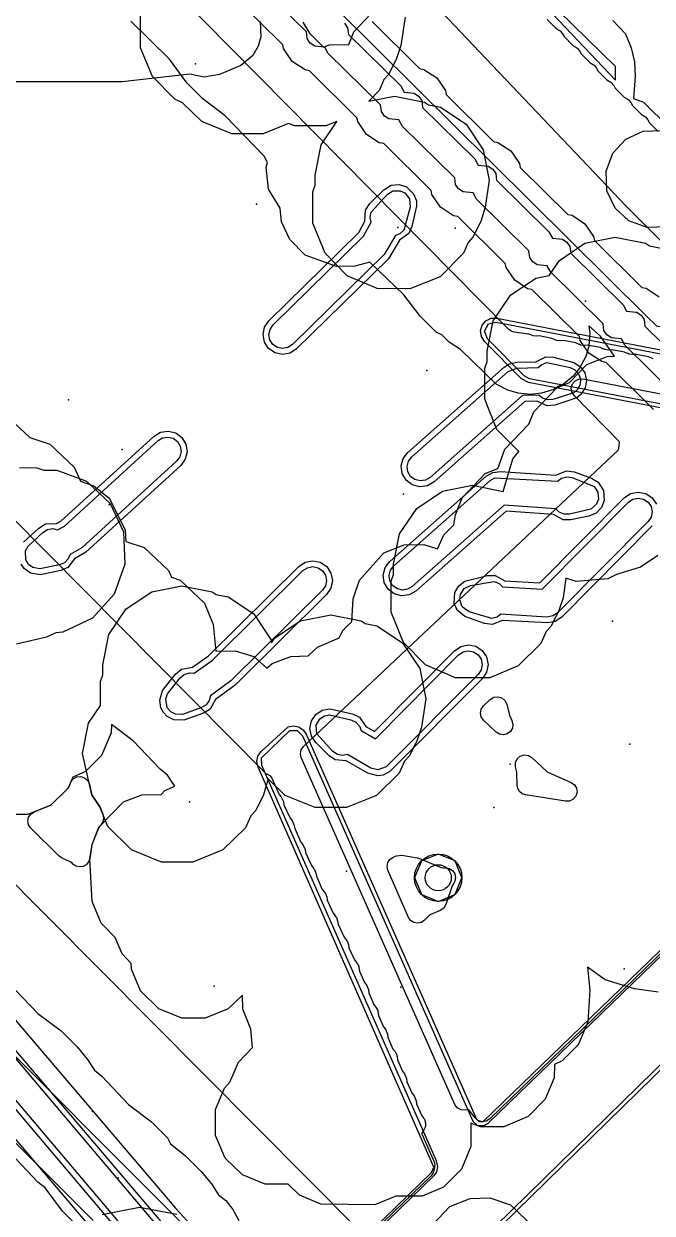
# Model space of a CAD drawing. Header units: metres. Extents: x -2677 to -840, y 169 to 1487.
# Drawn here: x -2102.1 to -2070.3, y 699.2 to 759.4 of the extents above; entities that cross this region are included whole.
import ezdxf

# ---------------------------------------------------------------- set-up
doc = ezdxf.new("R2010")
doc.units = ezdxf.units.M
for name, color, linetype in [('AI_GREENING_ALLOWED_ZONE', 4, 'Continuous'), ('AI_GREENING_EXCLUSIONS', 1, 'Continuous'), ('AI_GREENING_LAWN', 82, 'Continuous'), ('AI_GREENING_REJECTED', 6, 'Continuous'), ('AI_GREENING_SHRUBS', 92, 'Continuous')]:
    doc.layers.add(name, color=color, linetype=linetype)

# ---------------------------------------------------------------- blocks, each defined once
blk = doc.blocks.new('AI_SHRUB')
for radius in [1, 0.55]:
    blk.add_circle((0, 0), radius)

msp = doc.modelspace()

# ---------------------------------------------------------------- linework, layer by layer
at = {"layer": 'AI_GREENING_ALLOWED_ZONE'}
for points in [[(-2078.805, 724.139), (-2078.92, 724.304), (-2078.961, 724.501), (-2078.921, 724.698), (-2078.807, 724.863), (-2078.464, 725.191), (-2078.289, 725.3), (-2078.084, 725.329), (-2077.886, 725.272), (-2077.727, 725.14), (-2077.635, 724.955), (-2077.471, 724.322), (-2077.451, 724.271), (-2077.377, 724.125), (-2077.323, 723.933), (-2077.348, 723.736), (-2077.448, 723.565), (-2077.608, 723.445), (-2077.8, 723.398), (-2077.997, 723.429), (-2078.165, 723.534), (-2078.805, 724.139)], [(-2077.188, 721.781), (-2077.188, 721.99), (-2077.103, 722.182), (-2076.946, 722.321), (-2076.746, 722.384), (-2076.538, 722.36), (-2076.359, 722.252), (-2075.586, 721.533), (-2075.517, 721.488), (-2074.374, 720.988), (-2074.208, 720.87), (-2074.102, 720.694), (-2074.076, 720.491), (-2074.134, 720.294), (-2074.265, 720.137), (-2074.449, 720.046), (-2074.653, 720.036), (-2076.691, 720.36), (-2076.855, 720.417), (-2076.99, 720.526), (-2077.079, 720.674), (-2077.112, 720.845), (-2077.124, 721.46), (-2077.129, 721.508), (-2077.188, 721.781)], [(-2101.72, 718.68), (-2101.83, 718.844), (-2101.868, 719.036), (-2101.829, 719.229), (-2101.719, 719.391), (-2101.555, 719.499), (-2100.757, 719.821), (-2100.677, 719.873), (-2099.869, 720.661), (-2099.816, 720.737), (-2099.699, 720.998), (-2099.577, 721.165), (-2099.397, 721.269), (-2099.191, 721.291), (-2098.994, 721.227), (-2098.84, 721.089), (-2098.754, 720.901), (-2098.646, 720.407), (-2098.61, 720.322), (-2098.26, 719.799), (-2098.214, 719.714), (-2098.073, 719.377), (-2098.035, 719.186), (-2098.071, 718.996), (-2098.178, 718.833), (-2098.245, 718.765), (-2098.3, 718.681), (-2098.611, 717.878), (-2098.624, 717.827), (-2098.735, 717.135), (-2098.797, 716.963), (-2098.915, 716.825), (-2099.075, 716.738), (-2099.256, 716.715), (-2099.433, 716.757), (-2099.583, 716.86), (-2099.623, 716.901), (-2099.696, 716.951), (-2100.135, 717.151), (-2100.281, 717.251), (-2101.72, 718.68)], [(-2083.648, 716.542), (-2083.69, 716.737), (-2083.652, 716.932), (-2083.542, 717.097), (-2083.375, 717.206), (-2083.206, 717.274), (-2082.942, 717.303), (-2082.168, 717.18), (-2082.053, 717.147), (-2080.953, 716.685), (-2080.857, 716.666), (-2080.719, 716.666), (-2080.53, 716.629), (-2080.369, 716.522), (-2080.26, 716.363), (-2080.219, 716.174), (-2080.253, 715.984), (-2080.314, 715.888), (-2080.311, 715.887), (-2080.395, 715.748), (-2080.707, 714.811), (-2080.817, 714.627), (-2080.995, 714.506), (-2081.479, 714.31), (-2081.566, 714.251), (-2081.791, 714.015), (-2081.951, 713.902), (-2082.142, 713.859), (-2082.335, 713.893), (-2082.5, 713.999), (-2082.612, 714.16), (-2083.648, 716.542)]]:
    msp.add_lwpolyline(points, close=True, dxfattribs=at)
at = {"layer": 'AI_GREENING_EXCLUSIONS'}
for points in [[(-2085.157, 770.258), (-2072.123, 756.523), (-2072.121, 757.228), (-2077.169, 762.166)], [(-2009.949, 688.094), (-2036.796, 715.169), (-2037.536, 715.399), (-2038.355, 716.026), (-2038.787, 716.677), (-2038.907, 717.291), (-2064.391, 742.912), (-2065.131, 743.141), (-2065.949, 743.769), (-2066.381, 744.419), (-2066.501, 745.034), (-2071.59, 750.15), (-2088.021, 767.465)], [(-2069.009, 740.512), (-2071.656, 743.116), (-2071.83, 743.44), (-2072.337, 743.489), (-2072.566, 743.639), (-2072.719, 743.865), (-2072.761, 744.203), (-2075.408, 746.808), (-2075.582, 747.132), (-2076.089, 747.181), (-2076.318, 747.331), (-2076.471, 747.557), (-2076.513, 747.895), (-2079.16, 750.5), (-2079.334, 750.824), (-2079.841, 750.873), (-2079.841, 750.873), (-2080.07, 751.023), (-2080.223, 751.249), (-2080.265, 751.587), (-2082.912, 754.191), (-2083.086, 754.515), (-2083.594, 754.565), (-2083.822, 754.714), (-2083.975, 754.94), (-2084.017, 755.279), (-2086.665, 757.883), (-2086.838, 758.207), (-2087.346, 758.256), (-2087.574, 758.406), (-2087.727, 758.632), (-2087.769, 758.97), (-2090.417, 761.575)], [(-2070.205, 739.865), (-2072.604, 742.242), (-2072.825, 742.284), (-2073.477, 742.713), (-2073.916, 743.358), (-2073.957, 743.557), (-2076.356, 745.934), (-2076.577, 745.976), (-2077.23, 746.404), (-2077.668, 747.05), (-2077.71, 747.248), (-2080.108, 749.626), (-2080.329, 749.668), (-2080.982, 750.096), (-2081.42, 750.741), (-2081.462, 750.94), (-2081.462, 750.94), (-2083.86, 753.317), (-2084.081, 753.36), (-2084.734, 753.788), (-2085.172, 754.433), (-2085.214, 754.632), (-2087.612, 757.009), (-2087.833, 757.051), (-2088.486, 757.48), (-2088.924, 758.125), (-2088.966, 758.324), (-2091.364, 760.701)], [(-2090.109, 759.496), (-2090.079, 758.716), (-2090.213, 758.249), (-2090.489, 757.784), (-2091.085, 757.28), (-2092.17, 756.825), (-2092.937, 756.679), (-2093.673, 756.832), (-2097.091, 756.446), (-2105.273, 756.443), (-2106.039, 756.595), (-2106.688, 757.029), (-2107.121, 757.678), (-2107.273, 758.443), (-2107.121, 759.208), (-2106.688, 759.857)], [(-2082.774, 759.725), (-2082.995, 758.284), (-2083.207, 757.629), (-2083.6, 756.839), (-2083.852, 756.569), (-2084.079, 756.025), (-2084.616, 755.468), (-2083.32, 755.725), (-2081.79, 755.421), (-2081.59, 755.288), (-2080.988, 755.168), (-2079.69, 754.301), (-2078.823, 753.003), (-2078.518, 751.472), (-2078.726, 750.102), (-2078.952, 749.377), (-2079.344, 748.587), (-2079.593, 748.319), (-2079.823, 747.77), (-2081.009, 746.583), (-2082.532, 745.963), (-2084.193, 745.979), (-2085.701, 746.626), (-2086.824, 747.77), (-2087.444, 749.293), (-2087.444, 750.876), (-2087.32, 751.212), (-2087.32, 751.725), (-2087.016, 753.256), (-2086.228, 754.436), (-2086.788, 754.218), (-2088.372, 754.218), (-2088.68, 754.33), (-2089.955, 753.814), (-2091.538, 753.814), (-2093.061, 754.434), (-2094.038, 755.391), (-2094.432, 755.572), (-2095.555, 756.716), (-2096.16, 758.16), (-2096.175, 759.821)], [(-2087.959, 759.471), (-2087.615, 758.914), (-2086.904, 758.203), (-2086.615, 758.312), (-2085.623, 758.338), (-2085.366, 758.984), (-2084.205, 760.206)], [(-2086.213, 760.101), (-2070.581, 744.607), (-2070.051, 744.101), (-2069.482, 743.976), (-2068.841, 743.531), (-2068.304, 742.944), (-2068.071, 742.515), (-2067.979, 742.125), (-2033.634, 709.363), (-2032.858, 709.186), (-2032.561, 708.974), (-2031.189, 708.552), (-2010.872, 711.37)], [(-2086.213, 760.101), (-2070.581, 744.607), (-2070.051, 744.101), (-2069.482, 743.976), (-2068.841, 743.531), (-2068.304, 742.944), (-2068.071, 742.515), (-2067.979, 742.125), (-2033.634, 709.363), (-2032.858, 709.186), (-2032.561, 708.974), (-2031.189, 708.552), (-2010.872, 711.37)], [(-2102.754, 739.382), (-2101.765, 738.445), (-2100.747, 738.103), (-2099.523, 736.945), (-2099.197, 736.228), (-2098.529, 735.992), (-2097.752, 735.371), (-2096.95, 733.765), (-2096.909, 733.185), (-2095.98, 732.871), (-2094.756, 731.713), (-2094.59, 731.377), (-2094.154, 731.219), (-2092.93, 730.061), (-2092.484, 728.985), (-2092.357, 727.628), (-2091.38, 727.654), (-2090.431, 727.354), (-2089.771, 726.773), (-2089.497, 727.014), (-2088.566, 727.364), (-2087.677, 727.388), (-2087.203, 727.843), (-2086.107, 728.299), (-2085.935, 728.676), (-2085.469, 729.142), (-2085.398, 730.285), (-2085.088, 731.232), (-2083.849, 732.604), (-2082.819, 733.012), (-2081.825, 733.038), (-2081.129, 732.818), (-2080.821, 733.517), (-2080.312, 734.027), (-2080.226, 734.524), (-2079.887, 735.399), (-2078.726, 736.621), (-2078.086, 736.882), (-2077.724, 737.862), (-2076.51, 739.114), (-2076.262, 739.739), (-2075.101, 740.96), (-2074.454, 741.224), (-2073.587, 742.136), (-2072.557, 742.544), (-2072.173, 742.554), (-2072.885, 743.577), (-2073.484, 744.105), (-2073.425, 743.719), (-2073.484, 743.07), (-2073.636, 742.55), (-2073.949, 741.958), (-2074.278, 741.552), (-2074.759, 741.148), (-2075.024, 741.034), (-2075.252, 740.876), (-2075.871, 740.683), (-2076.415, 740.625), (-2077.058, 740.683), (-2077.577, 740.836), (-2078.17, 741.148), (-2079.981, 742.903), (-2080.544, 743.264), (-2080.922, 743.642), (-2081.197, 743.777), (-2082.007, 744.587), (-2082.844, 745.659), (-2084.562, 747.319), (-2085.316, 747.125), (-2086.254, 747.092), (-2087.834, 747.678), (-2088.615, 748.464), (-2089.031, 749.367), (-2089.099, 750.059), (-2089.681, 751.02), (-2089.803, 752.12), (-2089.743, 752.365), (-2089.916, 752.686), (-2091.88, 754.728), (-2093.009, 755.588), (-2093.819, 756.398), (-2094.695, 757.59), (-2096.662, 759.518)], [(-2085.842, 759.41), (-2085.689, 759.184), (-2085.647, 758.846), (-2083, 756.241), (-2082.826, 755.918), (-2082.319, 755.868), (-2082.09, 755.718), (-2081.937, 755.493), (-2081.895, 755.154), (-2079.248, 752.55), (-2079.074, 752.226), (-2078.567, 752.177), (-2078.338, 752.027), (-2078.185, 751.801), (-2078.143, 751.463), (-2075.496, 748.858), (-2075.322, 748.534), (-2074.815, 748.485), (-2074.586, 748.335), (-2074.433, 748.109), (-2074.391, 747.771), (-2071.744, 745.166), (-2071.57, 744.842), (-2071.063, 744.793), (-2070.834, 744.643), (-2070.681, 744.417), (-2070.639, 744.079), (-2067.992, 741.474)], [(-2084.451, 759.493), (-2082.052, 757.116), (-2081.831, 757.073), (-2081.179, 756.645), (-2080.74, 756), (-2080.699, 755.801), (-2078.3, 753.424), (-2078.079, 753.382), (-2077.427, 752.953), (-2076.988, 752.308), (-2076.947, 752.109), (-2074.548, 749.732), (-2074.327, 749.69), (-2073.675, 749.262), (-2073.236, 748.616), (-2073.195, 748.418), (-2070.796, 746.04), (-2070.575, 745.998), (-2069.923, 745.57)], [(-2072.271, 759.555), (-2071.628, 758.881), (-2071.328, 758.172), (-2071.173, 757.452), (-2071.134, 756.736), (-2071.211, 755.605), (-2070.704, 755.425), (-2069.394, 754.12)], [(-2069.992, 732.474), (-2070.858, 731.89), (-2072.079, 731.51), (-2072.52, 731.292), (-2074.118, 731.164), (-2074.647, 731.322), (-2074.778, 730.338), (-2074.99, 729.683), (-2075.382, 728.893), (-2075.631, 728.626), (-2075.904, 728.013), (-2077.048, 726.89), (-2078.492, 726.286), (-2080.231, 726.286), (-2081.739, 726.933), (-2082.863, 728.077), (-2083.483, 729.599), (-2083.483, 731.182), (-2083.359, 731.519), (-2083.359, 732.032), (-2083.054, 733.563), (-2082.187, 734.86), (-2080.889, 735.727), (-2079.359, 736.032), (-2077.813, 735.717), (-2077.813, 735.717), (-2077.32, 737.367), (-2077.022, 737.734), (-2078.126, 738.858), (-2078.746, 740.38), (-2078.746, 741.963), (-2078.622, 742.3), (-2078.622, 742.813), (-2078.317, 744.343), (-2077.45, 745.641), (-2076.153, 746.508), (-2075.485, 746.641), (-2074.971, 747.409), (-2073.674, 748.277), (-2072.143, 748.581), (-2070.612, 748.277), (-2070.413, 748.143), (-2069.81, 748.024)], [(-2102.083, 733.142), (-2101.314, 733.865), (-2101.314, 733.865), (-2100.982, 734.07), (-2100.416, 734.088), (-2100.192, 734.204), (-2095.483, 738.508), (-2095.15, 738.71), (-2094.764, 738.769), (-2094.385, 738.676), (-2094.071, 738.444), (-2093.869, 738.111), (-2093.81, 737.725), (-2093.903, 737.346), (-2094.134, 737.032), (-2098.941, 732.638), (-2099.499, 732.311), (-2099.841, 731.862), (-2100.2, 731.709), (-2101.235, 731.501), (-2101.736, 731.588), (-2102.052, 731.817), (-2102.208, 732.038)], [(-2102.296, 736.929), (-2101.415, 736.904), (-2101.067, 736.79), (-2100.397, 736.799), (-2098.898, 736.23), (-2097.697, 735.108), (-2097.034, 733.67), (-2096.96, 732.028), (-2097.501, 730.518), (-2098.599, 729.299), (-2100.101, 728.589), (-2100.458, 728.561), (-2100.924, 728.346), (-2102.442, 727.981)], [(-2070.266, 733.979), (-2074.851, 729.355), (-2075.174, 729.137), (-2075.557, 729.059), (-2077.843, 729.192), (-2078.367, 728.98), (-2078.754, 729.031), (-2079.75, 729.38), (-2080.137, 729.711), (-2080.292, 730.069), (-2080.26, 730.604), (-2080.064, 730.941), (-2079.754, 731.178), (-2078.612, 731.454), (-2078.221, 731.461), (-2077.726, 731.188), (-2077.726, 731.188), (-2075.953, 731.084), (-2071.686, 735.388), (-2071.362, 735.606), (-2070.98, 735.683), (-2070.597, 735.609), (-2070.272, 735.394), (-2070.053, 735.07)], [(-2084.991, 697.806), (-2081.442, 701.241), (-2081.322, 701.526), (-2090.216, 721.763), (-2090.276, 722.04), (-2090.221, 722.318), (-2090.061, 722.551), (-2088.69, 723.798), (-2088.427, 723.848), (-2088.165, 723.797), (-2087.942, 723.651), (-2087.789, 723.431), (-2079.167, 703.941), (-2079.043, 703.831), (-2078.836, 703.816), (-2048.537, 733.09)], [(-2084.852, 697.662), (-2081.292, 701.108), (-2081.176, 701.261), (-2081.121, 701.549), (-2081.187, 701.834), (-2090.033, 721.844), (-2090.037, 722.24), (-2088.615, 723.612), (-2088.241, 723.611), (-2087.972, 723.351), (-2079.345, 703.849), (-2079.127, 703.648), (-2078.778, 703.623), (-2078.551, 703.761), (-2048.398, 732.946)], [(-2069.963, 710.379), (-2071.175, 710.544), (-2072.656, 710.993), (-2073.554, 711.642), (-2073.431, 710.48), (-2073.525, 708.853), (-2074.023, 707.703), (-2074.834, 706.893), (-2075.224, 706.712), (-2075.241, 706.036), (-2075.694, 704.953), (-2076.549, 704.076), (-2077.781, 703.561), (-2078.968, 703.561), (-2079.453, 703.746), (-2079.453, 702.564), (-2079.92, 701.41), (-2080.826, 700.504), (-2081.91, 700.051), (-2083.238, 700.052), (-2084.314, 699.617), (-2087.039, 699.653), (-2088.122, 700.106), (-2088.691, 700.656), (-2089.855, 700.656), (-2091.009, 701.123), (-2091.876, 701.972), (-2092.368, 703.113), (-2092.368, 704.44), (-2091.915, 705.524), (-2091.643, 705.815), (-2091.214, 706.84), (-2090.507, 707.566), (-2090.579, 708.498), (-2090.988, 709.519), (-2091.004, 710.229), (-2091.728, 709.527), (-2092.893, 709.057), (-2094.08, 709.057), (-2095.246, 709.527), (-2096.168, 710.449), (-2096.621, 711.532), (-2096.637, 711.83), (-2097.102, 712.317), (-2097.45, 713.149), (-2098.152, 713.872), (-2098.605, 714.955), (-2098.737, 717.127), (-2098.62, 717.854), (-2098.281, 718.729), (-2097.022, 720.008), (-2096.091, 720.358), (-2095.121, 720.384), (-2094.933, 720.583), (-2094.426, 720.793), (-2094.806, 721.365), (-2095.17, 721.656), (-2096.542, 723.101), (-2097.626, 723.919), (-2097.643, 723.497), (-2098.141, 722.347), (-2098.951, 721.537), (-2099.583, 721.255), (-2099.835, 720.694), (-2100.712, 719.839), (-2101.877, 719.369), (-2103.065, 719.369)], [(-2053.266, 722.943), (-2078.209, 698.53)], [(-2053.265, 722.664), (-2077.925, 698.529)], [(-2103.247, 711.264), (-2101.357, 709.291), (-2100.189, 708.412), (-2099.378, 707.602), (-2098.843, 706.97), (-2098.502, 706.423), (-2098.131, 706.127), (-2096.77, 704.684), (-2095.602, 703.806), (-2094.792, 702.996), (-2094.646, 702.696), (-2093.913, 702.109), (-2093.102, 701.298), (-2092.567, 700.667), (-2092.226, 700.12), (-2091.855, 699.824), (-2091.487, 699.378), (-2091.191, 698.826)], [(-2104.925, 709.868), (-2095.365, 698.575)], [(-2103.003, 709.541), (-2094.375, 699.418), (-2093.448, 698.407)], [(-2103.764, 708.892), (-2095.136, 698.77)], [(-2095.413, 696.088), (-2105.211, 707.659)], [(-2095.057, 696.133), (-2104.982, 707.854)], [(-2106.638, 706.907), (-2098.561, 698.822)], [(-2097.344, 696.888), (-2105.972, 707.011)], [(-2099.31, 698.477), (-2100.12, 699.288), (-2100.997, 700.466), (-2101.361, 700.76), (-2102.735, 702.212)], [(-2098.112, 699.12), (-2096.224, 699.501), (-2094.333, 699.141)], [(-2081.679, 698.304), (-2080.518, 699.526), (-2079.489, 699.934), (-2078.494, 699.96), (-2077.444, 699.608), (-2076.22, 698.45)]]:
    msp.add_lwpolyline(points, dxfattribs=at)
for points in [[(-2067.679, 751.131), (-2068.02, 750.214), (-2068.667, 749.515), (-2069.549, 749.106), (-2070.535, 749.067), (-2071.452, 749.408), (-2072.151, 750.055), (-2072.56, 750.937), (-2072.599, 751.923), (-2072.258, 752.84), (-2071.611, 753.539), (-2070.729, 753.948), (-2069.743, 753.987), (-2068.826, 753.646), (-2068.127, 752.999), (-2067.718, 752.117), (-2067.679, 751.131)], [(-2082.434, 749.117), (-2082.595, 748.762), (-2083.054, 748.431), (-2083.618, 747.491), (-2088.266, 742.93), (-2088.593, 742.717), (-2088.976, 742.644), (-2089.358, 742.724), (-2089.681, 742.944), (-2089.894, 743.271), (-2089.967, 743.654), (-2089.887, 744.036), (-2089.667, 744.358), (-2085.124, 748.815), (-2084.807, 749.392), (-2084.775, 749.957), (-2084.562, 750.284), (-2083.86, 750.988), (-2083.474, 751.215), (-2083.085, 751.249), (-2082.713, 751.132), (-2082.344, 750.782), (-2082.207, 750.416), (-2082.2, 750.146), (-2082.434, 749.117)], [(-2083.039, 748.751), (-2083.267, 748.665), (-2083.828, 747.705), (-2088.477, 743.145), (-2088.705, 742.995), (-2088.974, 742.944), (-2089.241, 743), (-2089.466, 743.154), (-2089.616, 743.383), (-2089.667, 743.651), (-2089.611, 743.918), (-2089.457, 744.144), (-2084.882, 748.632), (-2084.495, 749.338), (-2084.546, 749.577), (-2084.496, 749.845), (-2083.66, 750.768), (-2083.39, 750.927), (-2083.034, 750.936), (-2082.785, 750.823), (-2082.551, 750.531), (-2082.513, 750.095), (-2082.839, 748.937), (-2083.039, 748.751)], [(-2076.526, 741.224), (-2076.892, 741.42), (-2078.755, 743.304), (-2078.914, 743.552), (-2078.956, 743.843), (-2078.875, 744.126), (-2078.685, 744.35), (-2078.42, 744.477), (-2078.126, 744.484), (-2054.391, 739.902), (-2052.368, 737.893), (-2052.21, 737.645), (-2052.168, 737.354), (-2052.249, 737.072), (-2052.439, 736.847), (-2052.705, 736.721), (-2052.998, 736.714), (-2076.526, 741.224)], [(-2078.756, 743.83), (-2078.563, 744.192), (-2078.163, 744.287), (-2054.485, 739.725), (-2052.51, 737.753), (-2052.368, 737.368), (-2052.561, 737.006), (-2052.961, 736.911), (-2076.489, 741.421), (-2076.75, 741.56), (-2078.613, 743.445), (-2078.756, 743.83)], [(-2073.6, 741.337), (-2073.668, 740.953), (-2073.877, 740.624), (-2074.089, 740.456), (-2075.205, 740.088), (-2075.594, 740.05), (-2076.11, 740.281), (-2076.712, 740.268), (-2081.314, 736.195), (-2081.651, 735.998), (-2082.038, 735.945), (-2082.415, 736.045), (-2082.726, 736.281), (-2082.923, 736.618), (-2082.975, 737.004), (-2082.876, 737.382), (-2082.64, 737.692), (-2077.764, 742.008), (-2077.504, 742.175), (-2077.123, 742.259), (-2076.154, 742.281), (-2075.649, 742.535), (-2075.259, 742.514), (-2074.238, 742.247), (-2073.909, 742.038), (-2073.685, 741.718), (-2073.6, 741.337)], [(-2073.907, 741.415), (-2073.922, 741.143), (-2074.039, 740.896), (-2074.242, 740.713), (-2075.292, 740.375), (-2075.564, 740.349), (-2075.825, 740.428), (-2076.014, 740.583), (-2076.829, 740.565), (-2081.513, 736.419), (-2081.749, 736.282), (-2082.02, 736.245), (-2082.284, 736.314), (-2082.501, 736.48), (-2082.639, 736.715), (-2082.676, 736.986), (-2082.606, 737.25), (-2082.441, 737.468), (-2077.565, 741.784), (-2077.116, 741.959), (-2076.045, 741.983), (-2075.863, 742.147), (-2075.606, 742.238), (-2074.428, 741.993), (-2074.181, 741.876), (-2073.998, 741.673), (-2073.907, 741.415)], [(-2100.608, 733.832), (-2100.37, 733.775), (-2100.019, 733.956), (-2095.281, 738.287), (-2095.047, 738.428), (-2094.777, 738.469), (-2094.512, 738.404), (-2094.292, 738.242), (-2094.151, 738.008), (-2094.11, 737.738), (-2094.175, 737.473), (-2094.337, 737.253), (-2099.143, 732.86), (-2099.728, 732.531), (-2099.819, 732.304), (-2100.01, 732.109), (-2100.262, 732.003), (-2101.26, 731.799), (-2101.611, 731.861), (-2101.832, 732.021), (-2101.975, 732.254), (-2101.986, 732.71), (-2101.854, 732.949), (-2101.11, 733.645), (-2100.877, 733.788), (-2100.608, 733.832)], [(-2072.731, 735.769), (-2072.696, 735.261), (-2072.842, 734.899), (-2073.115, 734.621), (-2073.475, 734.469), (-2074.389, 734.279), (-2074.779, 734.276), (-2075.273, 734.552), (-2077.658, 734.71), (-2082.228, 730.676), (-2082.565, 730.479), (-2082.952, 730.427), (-2083.329, 730.527), (-2083.639, 730.763), (-2083.836, 731.101), (-2083.888, 731.487), (-2083.788, 731.865), (-2083.552, 732.175), (-2078.667, 736.487), (-2078.329, 736.682), (-2077.946, 736.733), (-2075.141, 736.547), (-2074.615, 736.755), (-2074.229, 736.701), (-2073.347, 736.392), (-2073.011, 736.193), (-2072.731, 735.769)], [(-2072.99, 735.317), (-2073.093, 735.064), (-2073.375, 734.817), (-2074.45, 734.573), (-2074.723, 734.57), (-2074.977, 734.673), (-2075.151, 734.844), (-2077.763, 735.017), (-2082.426, 730.9), (-2082.663, 730.763), (-2082.933, 730.727), (-2083.197, 730.796), (-2083.414, 730.962), (-2083.552, 731.198), (-2083.588, 731.469), (-2083.519, 731.733), (-2083.353, 731.95), (-2078.469, 736.262), (-2078.233, 736.398), (-2075.058, 736.241), (-2074.863, 736.388), (-2074.598, 736.456), (-2074.328, 736.418), (-2073.211, 735.97), (-2073.015, 735.673), (-2072.99, 735.317)], [(-2077.846, 730.895), (-2075.835, 730.777), (-2071.473, 735.176), (-2071.246, 735.329), (-2070.979, 735.383), (-2070.711, 735.331), (-2070.483, 735.181), (-2070.33, 734.954), (-2070.276, 734.686), (-2070.328, 734.418), (-2070.479, 734.191), (-2075.064, 729.566), (-2075.29, 729.414), (-2075.602, 729.361), (-2077.928, 729.497), (-2078.122, 729.349), (-2078.386, 729.279), (-2079.541, 729.618), (-2079.89, 729.882), (-2080.013, 730.236), (-2079.976, 730.507), (-2079.779, 730.803), (-2079.461, 730.964), (-2078.275, 731.165), (-2078.021, 731.065), (-2077.846, 730.895)], [(-2094.392, 726.463), (-2094.093, 726.714), (-2093.537, 726.815), (-2092.731, 727.395), (-2088.158, 731.92), (-2087.832, 732.135), (-2087.449, 732.209), (-2087.067, 732.131), (-2086.743, 731.913), (-2086.528, 731.587), (-2086.454, 731.204), (-2086.532, 730.822), (-2086.751, 730.499), (-2091.38, 725.918), (-2092.369, 725.191), (-2092.642, 724.696), (-2092.975, 724.493), (-2093.968, 724.135), (-2094.477, 724.149), (-2094.823, 724.329), (-2095.009, 724.525), (-2095.136, 724.764), (-2095.196, 725.149), (-2095.047, 725.636), (-2094.392, 726.463)], [(-2093.688, 726.533), (-2093.445, 726.512), (-2092.536, 727.165), (-2087.947, 731.707), (-2087.719, 731.857), (-2087.451, 731.909), (-2087.183, 731.855), (-2086.957, 731.702), (-2086.806, 731.474), (-2086.754, 731.206), (-2086.809, 730.938), (-2086.962, 730.712), (-2091.591, 726.131), (-2092.628, 725.375), (-2092.685, 725.138), (-2092.846, 724.917), (-2093.079, 724.774), (-2094.037, 724.428), (-2094.393, 724.437), (-2094.635, 724.563), (-2094.811, 724.772), (-2094.888, 725.222), (-2094.792, 725.478), (-2094.158, 726.276), (-2093.949, 726.451), (-2093.688, 726.533)], [(-2096.897, 729.77), (-2095.599, 730.637), (-2094.069, 730.942), (-2092.538, 730.637), (-2092.339, 730.504), (-2091.736, 730.384), (-2090.438, 729.517), (-2089.571, 728.219), (-2089.537, 728.046), (-2089.363, 728.305), (-2088.066, 729.172), (-2086.535, 729.477), (-2085.004, 729.172), (-2084.805, 729.039), (-2084.202, 728.919), (-2082.905, 728.052), (-2082.037, 726.754), (-2081.733, 725.224), (-2081.954, 723.783), (-2082.166, 723.128), (-2082.559, 722.338), (-2082.808, 722.07), (-2083.08, 721.458), (-2084.224, 720.335), (-2085.746, 719.715), (-2087.33, 719.715), (-2088.852, 720.335), (-2089.714, 721.176), (-2089.94, 720.361), (-2090.333, 719.572), (-2090.585, 719.301), (-2090.855, 718.694), (-2091.999, 717.57), (-2093.522, 716.95), (-2095.105, 716.95), (-2096.627, 717.57), (-2097.814, 718.757), (-2098.233, 719.759), (-2098.636, 720.361), (-2099.097, 722.457), (-2098.793, 723.988), (-2098.192, 724.886), (-2098.192, 726.092), (-2098.069, 726.429), (-2098.069, 726.942), (-2097.764, 728.472), (-2096.897, 729.77)], [(-2087.514, 724.099), (-2087.296, 724.423), (-2086.971, 724.638), (-2086.588, 724.713), (-2085.442, 724.454), (-2085.089, 724.286), (-2084.766, 723.823), (-2084.329, 723.574), (-2080.285, 727.655), (-2079.962, 727.873), (-2079.58, 727.951), (-2079.197, 727.877), (-2078.871, 727.662), (-2078.653, 727.338), (-2078.575, 726.956), (-2078.649, 726.573), (-2078.865, 726.247), (-2083.545, 721.535), (-2083.894, 721.361), (-2084.154, 721.325), (-2084.654, 721.456), (-2085.756, 722.085), (-2086.32, 722.128), (-2086.644, 722.346), (-2087.302, 723.009), (-2087.517, 723.334), (-2087.592, 723.717), (-2087.514, 724.099)], [(-2086.857, 724.361), (-2086.589, 724.413), (-2085.515, 724.163), (-2085.268, 724.046), (-2085.085, 723.843), (-2085.003, 723.613), (-2084.278, 723.199), (-2080.072, 727.444), (-2079.846, 727.597), (-2079.578, 727.651), (-2079.31, 727.599), (-2079.082, 727.448), (-2078.93, 727.222), (-2078.875, 726.954), (-2078.927, 726.686), (-2079.078, 726.459), (-2083.729, 721.772), (-2084.155, 721.625), (-2084.505, 721.717), (-2085.697, 722.397), (-2085.937, 722.35), (-2086.204, 722.404), (-2086.431, 722.557), (-2087.24, 723.448), (-2087.271, 723.884), (-2087.085, 724.21), (-2086.857, 724.361)]]:
    msp.add_lwpolyline(points, close=True, dxfattribs=at)
at = {"layer": 'AI_GREENING_LAWN'}
for points in [[(-2070.22, 742.428), (-2070.288, 742.464), (-2070.291, 742.458), (-2070.457, 742.535), (-2071.091, 742.654), (-2071.255, 742.64), (-2071.444, 742.66), (-2071.512, 742.697), (-2071.515, 742.691), (-2071.681, 742.767), (-2072.315, 742.886), (-2072.479, 742.873), (-2072.668, 742.893), (-2072.736, 742.929), (-2072.739, 742.923), (-2072.905, 743), (-2073.539, 743.119), (-2073.704, 743.105), (-2073.892, 743.125), (-2073.96, 743.161), (-2073.963, 743.155), (-2074.129, 743.232), (-2074.763, 743.351), (-2074.928, 743.337), (-2075.117, 743.358), (-2075.184, 743.394), (-2075.187, 743.388), (-2075.353, 743.464), (-2075.987, 743.584), (-2076.139, 743.571), (-2076.304, 743.584), (-2076.456, 743.651), (-2076.49, 743.673), (-2076.524, 743.683), (-2077.253, 743.783), (-2077.409, 743.831), (-2077.541, 743.927), (-2094.386, 760.992)], [(-2075.595, 759.606), (-2075.155, 759.16), (-2074.999, 759.066), (-2075.002, 759.06), (-2074.934, 759.024), (-2074.812, 758.879), (-2074.731, 758.735), (-2074.291, 758.289), (-2074.134, 758.195), (-2074.138, 758.189), (-2074.07, 758.153), (-2073.947, 758.008), (-2073.867, 757.863), (-2073.427, 757.418), (-2073.27, 757.323), (-2073.274, 757.318), (-2073.206, 757.282), (-2073.083, 757.136), (-2073.003, 756.992), (-2072.562, 756.547), (-2072.406, 756.452), (-2072.409, 756.447), (-2072.341, 756.411), (-2072.219, 756.265), (-2072.138, 756.121), (-2071.698, 755.675), (-2071.542, 755.581), (-2071.545, 755.575), (-2071.477, 755.539), (-2071.355, 755.394), (-2071.274, 755.25), (-2070.834, 754.804), (-2070.677, 754.71), (-2070.681, 754.704), (-2070.613, 754.668), (-2070.49, 754.523), (-2070.41, 754.379), (-2069.969, 753.933)], [(-2111.97, 743.784), (-2089.834, 721.454), (-2089.804, 721.432), (-2089.781, 721.424), (-2089.63, 721.341), (-2089.516, 721.211), (-2089.453, 721.049), (-2089.453, 721.048), (-2089.15, 720.384), (-2089.046, 720.261), (-2088.935, 720.017), (-2088.91, 719.859), (-2088.601, 719.177), (-2088.497, 719.054), (-2088.387, 718.81), (-2088.362, 718.652), (-2088.052, 717.97), (-2087.949, 717.847), (-2087.838, 717.603), (-2087.813, 717.445), (-2087.514, 716.784), (-2087.4, 716.641), (-2087.405, 716.637), (-2087.354, 716.58), (-2087.29, 716.401), (-2087.264, 716.238), (-2086.965, 715.577), (-2086.851, 715.434), (-2086.856, 715.43), (-2086.805, 715.373), (-2086.741, 715.194), (-2086.715, 715.03), (-2086.416, 714.37), (-2086.302, 714.227), (-2086.308, 714.223), (-2086.256, 714.165), (-2086.192, 713.987), (-2086.166, 713.823), (-2085.867, 713.163), (-2085.754, 713.02), (-2085.759, 713.016), (-2085.708, 712.958), (-2085.643, 712.78), (-2085.618, 712.616), (-2085.34, 712.003), (-2085.226, 711.86), (-2085.229, 711.858), (-2085.192, 711.818), (-2085.124, 711.667), (-2085.12, 711.617), (-2085.115, 711.617), (-2085.086, 711.441), (-2084.839, 710.868), (-2084.738, 710.743), (-2084.632, 710.497), (-2084.611, 710.338), (-2084.356, 709.745), (-2084.252, 709.616), (-2084.164, 709.448), (-2084.156, 709.372), (-2084.149, 709.373), (-2084.12, 709.192), (-2083.874, 708.621), (-2083.773, 708.496), (-2083.667, 708.25), (-2083.646, 708.091), (-2083.391, 707.498), (-2083.287, 707.368), (-2083.199, 707.2), (-2083.191, 707.124), (-2083.184, 707.125), (-2083.155, 706.945), (-2082.909, 706.374), (-2082.808, 706.249), (-2082.702, 706.003), (-2082.681, 705.843), (-2082.426, 705.25), (-2082.326, 705.125), (-2082.22, 704.879), (-2082.198, 704.72), (-2081.954, 704.148), (-2081.843, 704.002), (-2081.848, 703.999), (-2081.797, 703.94), (-2081.736, 703.761), (-2081.746, 703.573), (-2081.825, 703.401), (-2081.918, 703.271), (-2081.935, 703.235), (-2081.926, 703.197), (-2081.319, 701.822), (-2081.28, 701.677), (-2081.286, 701.526), (-2081.32, 701.346), (-2081.372, 701.202), (-2081.464, 701.081), (-2084.357, 698.28)], [(-2049.135, 732.372), (-2078.491, 703.958), (-2078.666, 703.848), (-2078.872, 703.819), (-2079.071, 703.875), (-2079.231, 704.008), (-2079.539, 704.398), (-2079.57, 704.426), (-2079.612, 704.426), (-2079.718, 704.406), (-2079.939, 704.415), (-2080.134, 704.518), (-2080.266, 704.695), (-2088.028, 722.243), (-2088.071, 722.442), (-2088.031, 722.642), (-2087.914, 722.809), (-2087.914, 722.809), (-2071.998, 737.813), (-2071.973, 737.846), (-2071.961, 737.886), (-2071.928, 738.17), (-2071.933, 738.221), (-2071.96, 738.265), (-2074.228, 740.568), (-2074.341, 740.745), (-2074.371, 740.953), (-2074.313, 741.155), (-2074.177, 741.315), (-2073.988, 741.406), (-2073.778, 741.41), (-2053.922, 737.604)], [(-2085.06, 698.286), (-2124.495, 737.936)], [(-2105.29, 709.902), (-2093.593, 698.197)]]:
    msp.add_lwpolyline(points, dxfattribs=at)
msp.add_lwpolyline([(-2080.297, 715.3), (-2080.258, 715.326), (-2080.232, 715.364), (-2079.919, 716.122), (-2079.91, 716.167), (-2079.919, 716.213), (-2080.232, 716.971), (-2080.258, 717.009), (-2080.297, 717.035), (-2081.054, 717.349), (-2081.1, 717.358), (-2081.145, 717.349), (-2081.903, 717.035), (-2081.941, 717.009), (-2081.967, 716.971), (-2082.281, 716.213), (-2082.29, 716.167), (-2082.281, 716.122), (-2081.967, 715.364), (-2081.941, 715.326), (-2081.903, 715.3), (-2081.145, 714.986), (-2081.1, 714.977), (-2081.054, 714.986), (-2080.297, 715.3)], close=True, dxfattribs=at)
at = {"layer": 'AI_GREENING_REJECTED'}
for p in [(-2093.39, 757.36), (-2090.29, 750.25), (-2083.15, 749.07), (-2080.24, 749.04), (-2073.65, 745.34), (-2081.68, 741.83), (-2099.81, 740.36), (-2097.09, 737.84), (-2097.76, 735.06), (-2082.85, 735.58), (-2072.28, 729.15), (-2071.4, 722.92), (-2077.46, 721.91), (-2093.68, 720.01), (-2078.28, 719.72), (-2085.74, 716.49), (-2071.69, 711.56), (-2092.44, 710.67), (-2083, 710.62), (-2098.59, 704.33), (-2097.3, 700.97)]:
    msp.add_point(p, dxfattribs=at)

# ---------------------------------------------------------------- block references
at = {"layer": 'AI_GREENING_SHRUBS', "xscale": 1.2, "yscale": 1.2}
msp.add_blockref('AI_SHRUB', (-2081.1, 716.167), dxfattribs=at)

doc.saveas('drawing.dxf')
